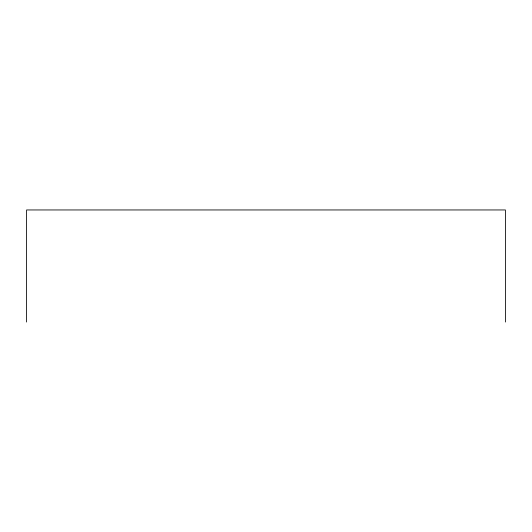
<?xml version="1.0" encoding="UTF-8"?>
<svg xmlns="http://www.w3.org/2000/svg" width="532" height="532" viewBox="0 0 532 532"><rect width="100%" height="100%" fill="white"/><g stroke="black" fill="none" stroke-linecap="round" stroke-linejoin="round"><path stroke-width="0.8" d="M505.4 322.046L505.4 209.954L26.6 209.954L26.6 322.046"/></g></svg>
